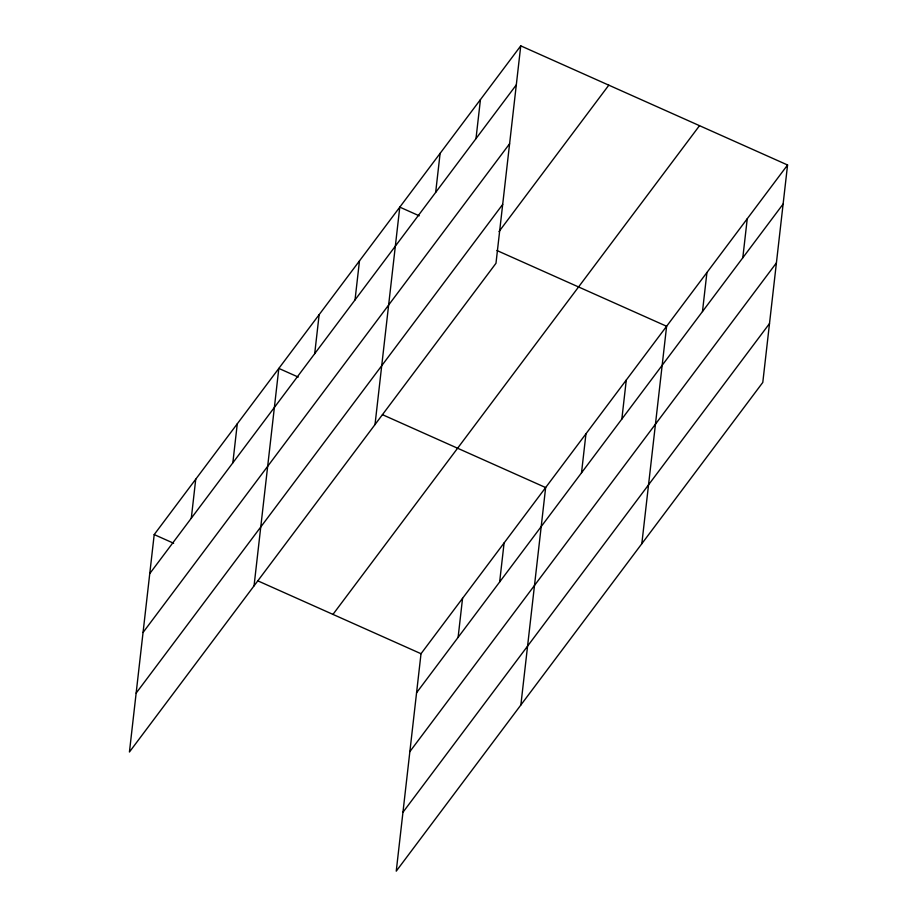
<?xml version="1.0" encoding="UTF-8"?>
<svg xmlns="http://www.w3.org/2000/svg" width="917" height="917" viewBox="0 0 917 917"><rect width="100%" height="100%" fill="white"/><g stroke="black" fill="none" stroke-linecap="round" stroke-linejoin="round"><path stroke-width="1.38" d="M520.753 45.85L154.205 534.577L129.435 752.009L495.982 263.282L520.753 45.85L787.565 164.991L762.795 382.423L396.247 871.15L421.018 653.718L787.565 164.991M191.298 518.22L195.745 479.19M232.838 462.833L237.285 423.792M254.055 585.837L278.825 368.405L298.254 377.082M314.703 353.675L319.15 314.646M355.028 299.916L359.475 260.887M375.019 424.56L399.789 207.127L419.218 215.804M435.667 192.398L440.114 153.368M475.992 138.639L480.439 99.609M458.11 637.361L462.558 598.331M499.65 581.974L504.098 542.944M520.867 704.99L545.649 487.557L382.435 414.667M581.516 472.828L585.963 433.787M621.841 419.069L626.288 380.028M641.831 543.701L666.613 326.269L496.911 250.501M702.479 311.551L706.927 272.509M742.804 257.792L747.252 218.75M149.758 573.606L516.305 84.88M143.052 632.478L509.6 143.751M136.14 693.137L502.688 204.411M498.997 231.577L608.808 85.166M332.963 614.401L699.522 125.675M416.57 692.748L783.129 204.021M409.865 751.619L776.412 262.904M402.953 812.279L769.501 323.552M154.205 534.577L173.622 543.242M257.803 580.839L421.018 653.718"/></g></svg>
